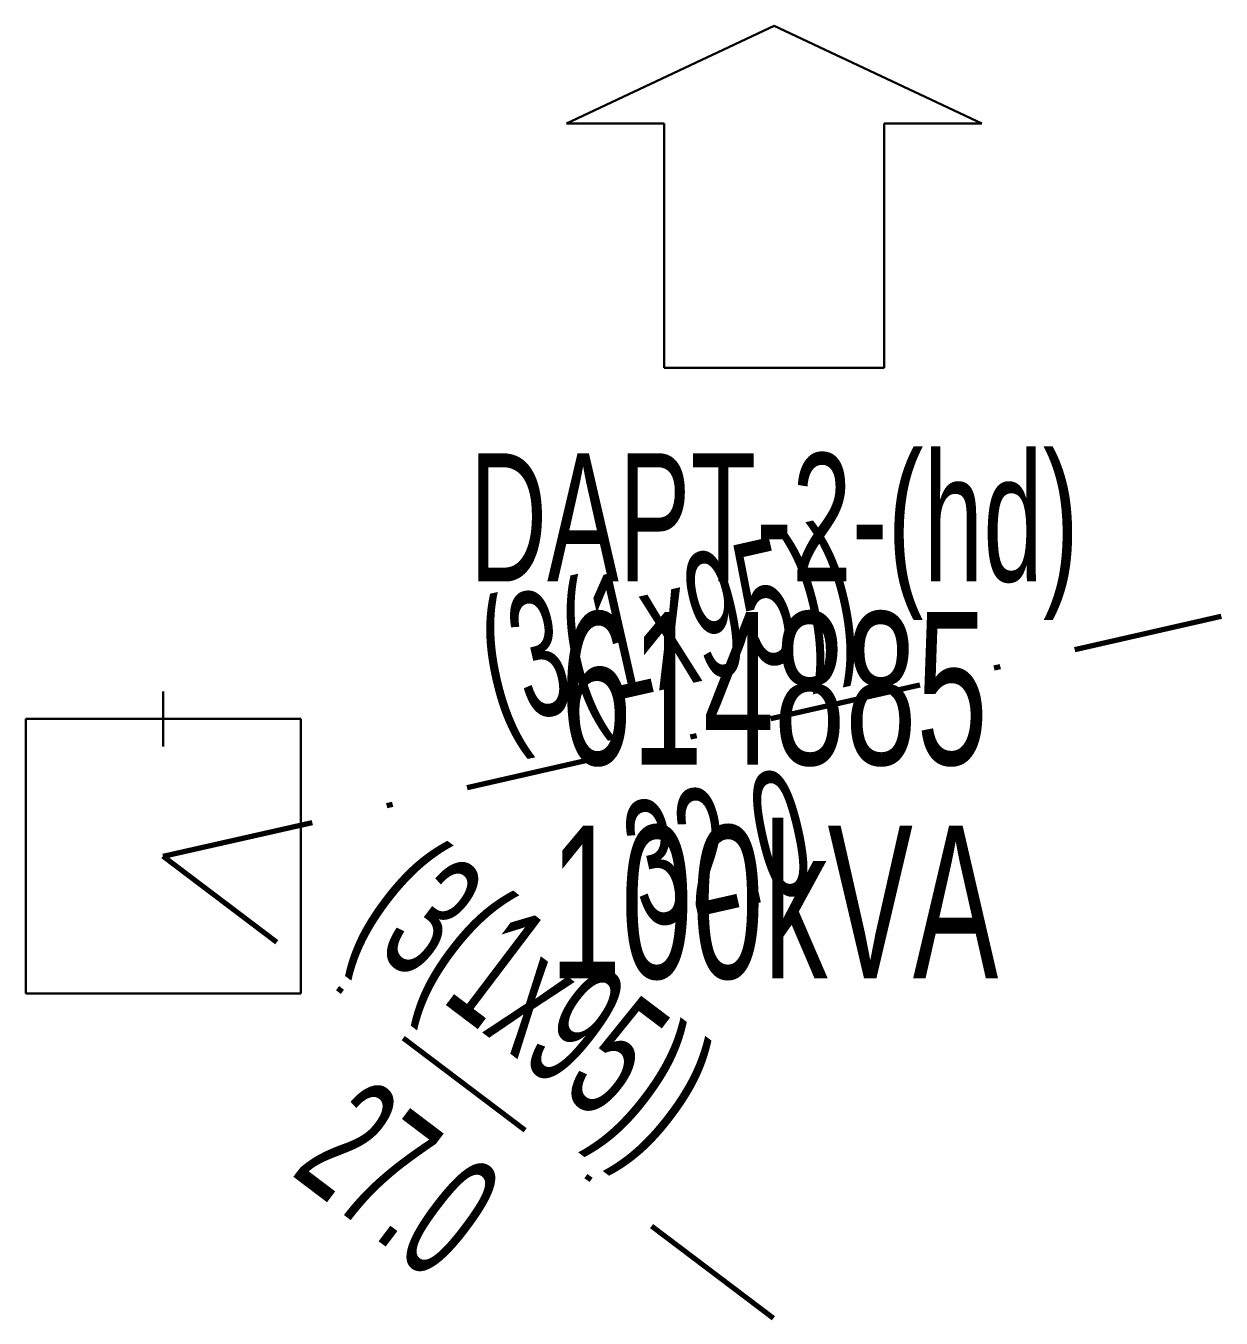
# Model space of a CAD drawing. Header units: millimetres. Extents: x 415467 to 419266, y 4041401 to 4045614.
# Drawn here: x 418509.96 to 418529.52, y 4042873.38 to 4042894.54 of the extents above; entities that cross this region are included whole.
import ezdxf
from ezdxf.enums import TextEntityAlignment as Align

# ---------------------------------------------------------------- set-up
doc = ezdxf.new("R2010")
doc.units = ezdxf.units.MM
doc.linetypes.add('DASHDOT', pattern=[5, 2.5, -1.25, 0, -1.25])
doc.layers.add('HAT_OG_YERALTI_MEVCUT', color=48, linetype='DASHDOT', lineweight=70)
doc.layers.add('TRAFO_MEVCUT', color=5, linetype='Continuous', lineweight=30)
doc.styles.get("Standard").update_dxf_attribs({"font": 'Arial'})

# ---------------------------------------------------------------- blocks, each defined once
blk = doc.blocks.new('MEV_BINA_KARE')
at = {"layer": 'TRAFO_MEVCUT', "linetype": 'Continuous'}
for p, q in [((0, 1.8), (0, 2.7)), ((-2.25, -2.25), (-2.25, 2.25)), ((-2.25, 2.25), (2.25, 2.25)), ((2.25, 2.25), (2.25, -2.25)), ((2.25, -2.25), (-2.25, -2.25))]:
    blk.add_line(p, q, dxfattribs=at)
blk = doc.blocks.new('MEV_DAPT')
at = {"layer": 'TRAFO_MEVCUT', "linetype": 'Continuous'}
for p, q in [((-3.4, 2), (0, 3.6)), ((0, 3.6), (3.4, 2)), ((-1.8, 2), (-3.4, 2)), ((-1.8, -2), (-1.8, 2)), ((3.4, 2), (1.8, 2)), ((1.8, 2), (1.8, -2)), ((1.8, -2), (-1.8, -2))]:
    blk.add_line(p, q, dxfattribs=at)

msp = doc.modelspace()

# ---------------------------------------------------------------- linework, layer by layer
at = {"layer": 'HAT_OG_YERALTI_MEVCUT', "flags": 128}
for points in [[(418512.206072, 4042880.940525), (418529.524, 4042884.87)], [(418522.198, 4042873.376), (418512.206072, 4042880.940525)]]:
    msp.add_lwpolyline(points, dxfattribs=at)

# ---------------------------------------------------------------- block references
at = {"layer": 'TRAFO_MEVCUT'}
for name, p in [('MEV_DAPT', (418522.206072, 4042890.940525)), ('MEV_BINA_KARE', (418512.206072, 4042880.940525))]:
    msp.add_blockref(name, p, dxfattribs=at)

# ---------------------------------------------------------------- texts
at = {"layer": 'HAT_OG_YERALTI_MEVCUT', "lineweight": 30, "width": 0.53}
for rotation, p in [(12.784358, (418520.677102, 4042883.734272)), (322.874852, (418517.715259, 4042877.83623))]:
    msp.add_text('(3(1x95))', height=2.05, rotation=rotation, dxfattribs=at).set_placement(p, align=Align.CENTER)
for s, rotation, p in [('32.0', 12.784358, (418521.053282, 4042882.076415)), ('27.0', 322.874852, (418516.689211, 4042876.480787))]:
    msp.add_text(s, height=2.05, rotation=rotation, dxfattribs=at).set_placement(p, align=Align.TOP_CENTER)
at = {"layer": 'TRAFO_MEVCUT', "width": 0.6}
for s, height, p in [('DAPT-2-(hd)', 2.1, (418522.206072, 4042885.440525)), ('614885', 2.5, (418522.206072, 4042882.440525)), ('100kVA', 2.5, (418522.206072, 4042878.940525))]:
    msp.add_text(s, height=height, dxfattribs=at).set_placement(p, align=Align.CENTER)

doc.saveas('drawing.dxf')
